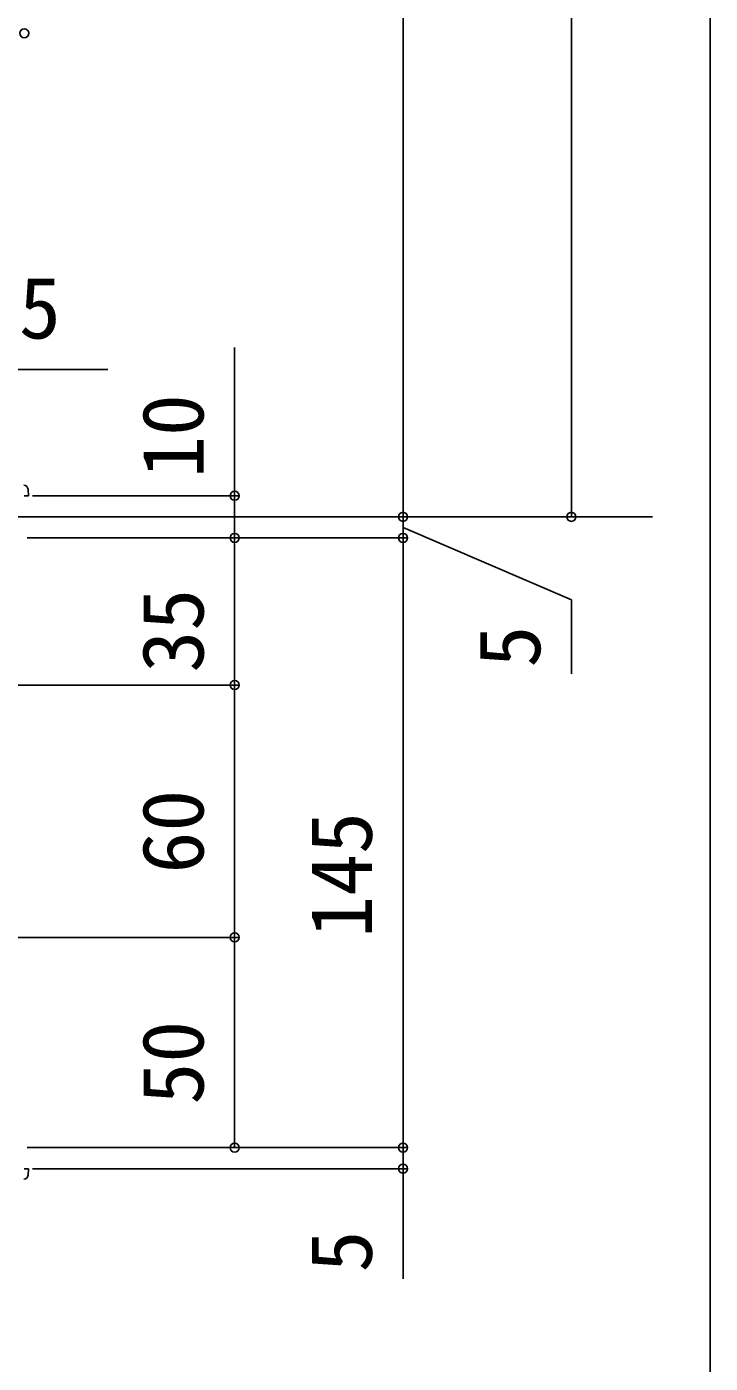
# Model space of a CAD drawing. Units: millimetres, scale not verified. Extents: x -875 to 875, y -1304 to 1297.
# Drawn here: x 712.6 to 875, y -1102.2 to -784.4 of the extents above; entities that cross this region are included whole.
import ezdxf
from ezdxf.enums import TextEntityAlignment as Align

# ---------------------------------------------------------------- set-up
doc = ezdxf.new("R2010")
doc.units = ezdxf.units.MM
doc.header["$LTSCALE"] = 8
for name, color, linetype in [('0-4_YKK_12', 2, 'Continuous'), ('0-5_YKK_13', 4, 'Continuous'), ('0-7_YKK_D', 6, 'Continuous'), ('0-8_YKK_ZWAK', 7, 'Continuous')]:
    doc.layers.add(name, color=color, linetype=linetype)
doc.styles.add('ＭＳ ゴシック', font='')
doc.styles.get('ＭＳ ゴシック').set_extended_font_data('MS Gothic')

msp = doc.modelspace()

# ---------------------------------------------------------------- linework, layer by layer
at = {"layer": '0-4_YKK_12'}
msp.add_line((-869.413, -900.931), (861.255, -900.931), dxfattribs=at)
at = {"layer": '0-5_YKK_13'}
for p, q in [((712.002, -895.931), (713, -895.931)), ((713, -895.931), (712.905, -894.37)), ((712.002, -1055.931), (713, -1055.931)), ((713, -1055.931), (712.905, -1057.492))]:
    msp.add_line(p, q, dxfattribs=at)
for centre, start, end in [((711.906, -894.431), 3.5, 90), ((711.906, -1057.431), 270, 356.5)]:
    msp.add_arc(centre, 1, start, end, dxfattribs=at)
at = {"layer": '0-7_YKK_D'}
for p, q in [((842, -900.931), (842, -475.931)), ((802, -620.931), (802, -905.931)), ((714, -895.931), (763, -895.931)), ((802, -900.931), (802, -896.631)), ((722.5, -900.931), (803, -900.931)), ((722.5, -900.931), (843, -900.931)), ((802, -900.931), (802, -905.931)), ((802, -900.931), (802, -905.931)), ((712.7, -905.931), (803, -905.931)), ((712.7, -905.931), (803, -905.931)), ((712.7, -905.931), (763, -905.931)), ((712.7, -905.931), (763, -905.931)), ((722.5, -905.931), (803, -905.931)), ((762, -905.931), (762, -940.931)), ((802, -1050.931), (802, -905.931)), ((802, -905.931), (802, -910.231)), ((685, -940.931), (763, -940.931)), ((685, -940.931), (763, -940.931)), ((762, -940.931), (762, -1000.931)), ((685, -1000.931), (763, -1000.931)), ((685, -1000.931), (763, -1000.931)), ((762, -1000.931), (762, -1050.931)), ((802, -1050.931), (802, -1046.631)), ((712.7, -1050.931), (803, -1050.931)), ((712.7, -1050.931), (803, -1050.931)), ((712.7, -1050.931), (763, -1050.931)), ((802, -1050.931), (802, -1055.931)), ((714, -1055.931), (803, -1055.931)), ((802, -1055.931), (802, -1082.122))]:
    msp.add_line(p, q, dxfattribs=at)
for points in [[(762, -905.931), (762, -895.931), (762, -860.631)], [(642.5, -865.931), (675, -865.931), (731.891, -865.931)], [(802, -903.431), (842, -920.704), (842, -938.295)]]:
    msp.add_lwpolyline(points, dxfattribs=at)
for centre in [(712, -785.931), (762, -895.931), (802, -900.931), (842, -900.931), (762, -905.931), (762, -905.931), (802, -905.931), (802, -905.931), (802, -905.931), (762, -940.931), (762, -940.931), (762, -1000.931), (762, -1000.931), (762, -1050.931), (802, -1050.931), (802, -1050.931), (802, -1055.931)]:
    msp.add_circle(centre, 1.075, dxfattribs=at)
at = {"layer": '0-8_YKK_ZWAK'}
msp.add_lwpolyline([(-875, -1304.2), (875, -1304.2), (875, 1245.8)], dxfattribs=at)

# ---------------------------------------------------------------- texts
at = {"layer": '0-7_YKK_D', "style": 'ＭＳ ゴシック'}
msp.add_text('32.5', height=14.66, dxfattribs=at).set_placement((680.823, -862.931), align=Align.BOTTOM_LEFT)
for s, p in [('10', (759, -891.699)), ('35', (759, -937.976)), ('5', (839, -936.772)), ('60', (759, -985.76)), ('145', (799, -1001.044)), ('50', (759, -1040.703)), ('5', (799, -1080.599))]:
    msp.add_text(s, height=14.66, rotation=90, dxfattribs=at).set_placement(p, align=Align.BOTTOM_LEFT)

doc.saveas('drawing.dxf')
